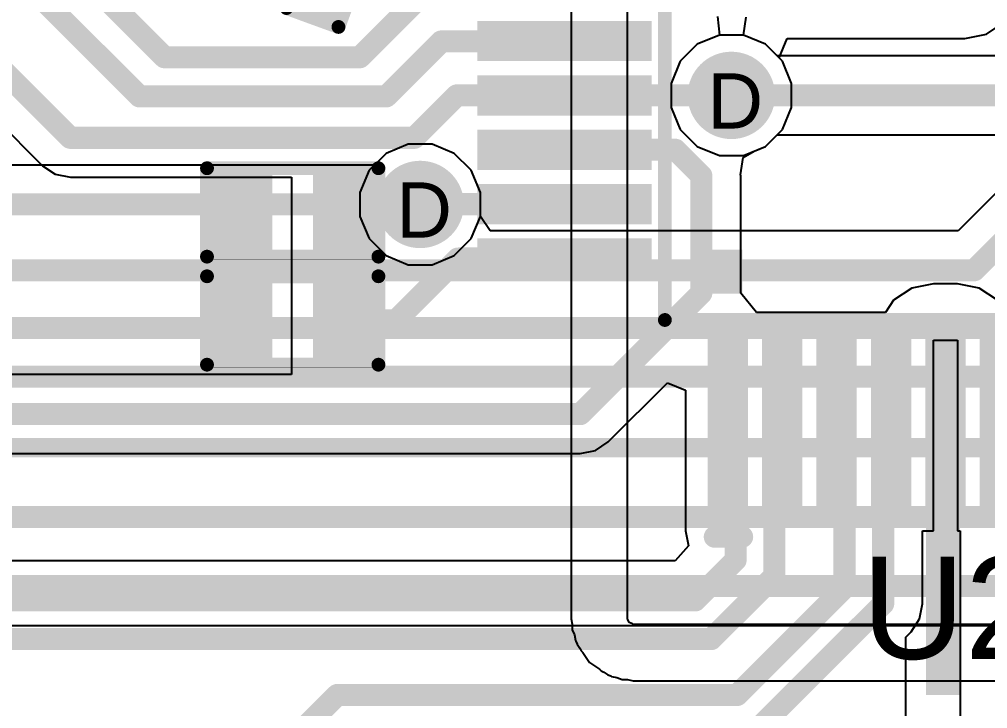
# Model space of a CAD drawing. Header units: inches. Extents: x 0 to 5032, y 0 to 5323.
# Drawn here: x 153.42 to 162.31, y 35.62 to 41.96 of the extents above; entities that cross this region are included whole.
import ezdxf

# ---------------------------------------------------------------- set-up
doc = ezdxf.new("R2010")
doc.units = ezdxf.units.IN
for name, color, linetype in [('Bottom Layer', 5, 'Continuous'), ('Bottom Solder', 6, 'Continuous'), ('Drill Drawing', 1, 'Continuous'), ('Layer 1', 16, 'Continuous'), ('Layer 2', 76, 'Continuous'), ('Top Layer', 1, 'Continuous'), ('Top Overlay', 2, 'Continuous'), ('Top Paste', 8, 'Continuous'), ('Top Solder', 216, 'Continuous'), ('Via Holes', 16, 'Continuous')]:
    doc.layers.add(name, color=color, linetype=linetype)
doc.styles.add('Arial', font='', dxfattribs={"height": 0.2})
doc.styles.get('Arial').set_extended_font_data('Arial')

# ---------------------------------------------------------------- blocks, each defined once
blk = doc.blocks.new('C___0402_41')
at = {"layer": 'Top Layer'}
for points in [[(-0.6985, -0.3175), (-0.6985, 0.3175), (-0.2413, 0.3175), (-0.2413, -0.3175)], [(0.2413, -0.3175), (0.2413, 0.3175), (0.6985, 0.3175), (0.6985, -0.3175)]]:
    blk.add_hatch(color=1, dxfattribs=at).paths.add_polyline_path(points)
at = {"layer": 'Top Paste'}
for points in [[(-0.6985, -0.3175), (-0.6985, 0.3175), (-0.2413, 0.3175), (-0.2413, -0.3175)], [(0.2413, -0.3175), (0.2413, 0.3175), (0.6985, 0.3175), (0.6985, -0.3175)]]:
    blk.add_hatch(color=8, dxfattribs=at).paths.add_polyline_path(points)
at = {"layer": 'Top Solder'}
for points in [[(-0.7585, -0.3775), (-0.7585, 0.3775), (-0.1813, 0.3775), (-0.1813, -0.3775)], [(0.1813, -0.3775), (0.1813, 0.3775), (0.7585, 0.3775), (0.7585, -0.3775)]]:
    blk.add_hatch(color=216, dxfattribs=at).paths.add_polyline_path(points)
at = {"layer": 'Top Overlay'}
for points in [[(-0.7874, -0.4064, 0.127, 0.127, 0), (-0.7874, 0.4064, 0.127, 0.127, 0)], [(-0.7874, 0.4064, 0.127, 0.127, 0), (-0.2794, 0.4064, 0.127, 0.127, 0)], [(0.2794, 0.4064, 0.127, 0.127, 0), (0.7874, 0.4064, 0.127, 0.127, 0)], [(0.7874, -0.4064, 0.127, 0.127, 0), (0.7874, 0.4064, 0.127, 0.127, 0)], [(-0.7874, -0.4064, 0.127, 0.127, 0), (-0.2794, -0.4064, 0.127, 0.127, 0)], [(0.2794, -0.4064, 0.127, 0.127, 0), (0.7874, -0.4064, 0.127, 0.127, 0)]]:
    blk.add_lwpolyline(points, format="xyseb", dxfattribs=at)
for points in [[(-0.8191, 0.4064, 0.0635, 0.0635, 1), (-0.7556, 0.4064, 0.0635, 0.0635, 1)], [(-0.8191, 0.4064, 0.0635, 0.0635, 1), (-0.7556, 0.4064, 0.0635, 0.0635, 1)], [(-0.3111, 0.4064, 0.0635, 0.0635, 1), (-0.2476, 0.4064, 0.0635, 0.0635, 1)], [(0.2476, 0.4064, 0.0635, 0.0635, 1), (0.3111, 0.4064, 0.0635, 0.0635, 1)], [(0.7556, 0.4064, 0.0635, 0.0635, 1), (0.8191, 0.4064, 0.0635, 0.0635, 1)], [(0.7556, 0.4064, 0.0635, 0.0635, 1), (0.8191, 0.4064, 0.0635, 0.0635, 1)], [(-0.8191, -0.4064, 0.0635, 0.0635, 1), (-0.7556, -0.4064, 0.0635, 0.0635, 1)], [(-0.8191, -0.4064, 0.0635, 0.0635, 1), (-0.7556, -0.4064, 0.0635, 0.0635, 1)], [(-0.3111, -0.4064, 0.0635, 0.0635, 1), (-0.2476, -0.4064, 0.0635, 0.0635, 1)], [(0.2476, -0.4064, 0.0635, 0.0635, 1), (0.3111, -0.4064, 0.0635, 0.0635, 1)], [(0.7556, -0.4064, 0.0635, 0.0635, 1), (0.8191, -0.4064, 0.0635, 0.0635, 1)], [(0.7556, -0.4064, 0.0635, 0.0635, 1), (0.8191, -0.4064, 0.0635, 0.0635, 1)]]:
    blk.add_lwpolyline(points, format="xyseb", close=True, dxfattribs=at)
blk = doc.blocks.new('R___0402_91')
at = {"layer": 'Top Layer'}
for points in [[(-0.6985, -0.3175), (-0.6985, 0.3175), (-0.2413, 0.3175), (-0.2413, -0.3175)], [(0.2413, -0.3175), (0.2413, 0.3175), (0.6985, 0.3175), (0.6985, -0.3175)]]:
    blk.add_hatch(color=1, dxfattribs=at).paths.add_polyline_path(points)
at = {"layer": 'Top Paste'}
for points in [[(-0.6985, -0.3175), (-0.6985, 0.3175), (-0.2413, 0.3175), (-0.2413, -0.3175)], [(0.2413, -0.3175), (0.2413, 0.3175), (0.6985, 0.3175), (0.6985, -0.3175)]]:
    blk.add_hatch(color=8, dxfattribs=at).paths.add_polyline_path(points)
at = {"layer": 'Top Solder'}
for points in [[(-0.7535, -0.3725), (-0.7535, 0.3725), (-0.1863, 0.3725), (-0.1863, -0.3725)], [(0.1863, -0.3725), (0.1863, 0.3725), (0.7535, 0.3725), (0.7535, -0.3725)]]:
    blk.add_hatch(color=216, dxfattribs=at).paths.add_polyline_path(points)
at = {"layer": 'Top Overlay'}
for points in [[(-0.7874, -0.4064, 0.127, 0.127, 0), (-0.7874, 0.4064, 0.127, 0.127, 0)], [(-0.7874, 0.4064, 0.127, 0.127, 0), (0.7874, 0.4064, 0.127, 0.127, 0)], [(0.7874, -0.4064, 0.127, 0.127, 0), (0.7874, 0.4064, 0.127, 0.127, 0)], [(-0.7874, -0.4064, 0.127, 0.127, 0), (0.7874, -0.4064, 0.127, 0.127, 0)], [(-0.8128, -0.4318, 0.00323, 0.00323, 0), (0.8128, -0.4318, 0.00323, 0.00323, 0)]]:
    blk.add_lwpolyline(points, format="xyseb", dxfattribs=at)
for points in [[(-0.8191, 0.4064, 0.0635, 0.0635, 1), (-0.7556, 0.4064, 0.0635, 0.0635, 1)], [(-0.8191, 0.4064, 0.0635, 0.0635, 1), (-0.7556, 0.4064, 0.0635, 0.0635, 1)], [(0.7556, 0.4064, 0.0635, 0.0635, 1), (0.8191, 0.4064, 0.0635, 0.0635, 1)], [(0.7556, 0.4064, 0.0635, 0.0635, 1), (0.8191, 0.4064, 0.0635, 0.0635, 1)], [(-0.8191, -0.4064, 0.0635, 0.0635, 1), (-0.7556, -0.4064, 0.0635, 0.0635, 1)], [(-0.8191, -0.4064, 0.0635, 0.0635, 1), (-0.7556, -0.4064, 0.0635, 0.0635, 1)], [(0.7556, -0.4064, 0.0635, 0.0635, 1), (0.8191, -0.4064, 0.0635, 0.0635, 1)], [(0.7556, -0.4064, 0.0635, 0.0635, 1), (0.8191, -0.4064, 0.0635, 0.0635, 1)], [(-0.8136, -0.4318, 0.00161, 0.00161, 1), (-0.812, -0.4318, 0.00161, 0.00161, 1)], [(0.812, -0.4318, 0.00161, 0.00161, 1), (0.8136, -0.4318, 0.00161, 0.00161, 1)]]:
    blk.add_lwpolyline(points, format="xyseb", close=True, dxfattribs=at)
blk = doc.blocks.new('R___0402_93')
at = {"layer": 'Top Layer'}
for points in [[(-0.6985, -0.3175), (-0.6985, 0.3175), (-0.2413, 0.3175), (-0.2413, -0.3175)], [(0.2413, -0.3175), (0.2413, 0.3175), (0.6985, 0.3175), (0.6985, -0.3175)]]:
    blk.add_hatch(color=1, dxfattribs=at).paths.add_polyline_path(points)
at = {"layer": 'Top Paste'}
for points in [[(-0.6985, -0.3175), (-0.6985, 0.3175), (-0.2413, 0.3175), (-0.2413, -0.3175)], [(0.2413, -0.3175), (0.2413, 0.3175), (0.6985, 0.3175), (0.6985, -0.3175)]]:
    blk.add_hatch(color=8, dxfattribs=at).paths.add_polyline_path(points)
at = {"layer": 'Top Solder'}
for points in [[(-0.7535, -0.3725), (-0.7535, 0.3725), (-0.1863, 0.3725), (-0.1863, -0.3725)], [(0.1863, -0.3725), (0.1863, 0.3725), (0.7535, 0.3725), (0.7535, -0.3725)]]:
    blk.add_hatch(color=216, dxfattribs=at).paths.add_polyline_path(points)
at = {"layer": 'Top Overlay'}
for points in [[(-0.7874, -0.4064, 0.127, 0.127, 0), (-0.7874, 0.4064, 0.127, 0.127, 0)], [(-0.7874, 0.4064, 0.127, 0.127, 0), (0.7874, 0.4064, 0.127, 0.127, 0)], [(0.7874, -0.4064, 0.127, 0.127, 0), (0.7874, 0.4064, 0.127, 0.127, 0)], [(-0.7874, -0.4064, 0.127, 0.127, 0), (0.7874, -0.4064, 0.127, 0.127, 0)], [(-0.8128, -0.4318, 0.00323, 0.00323, 0), (0.8128, -0.4318, 0.00323, 0.00323, 0)]]:
    blk.add_lwpolyline(points, format="xyseb", dxfattribs=at)
for points in [[(-0.8191, 0.4064, 0.0635, 0.0635, 1), (-0.7556, 0.4064, 0.0635, 0.0635, 1)], [(-0.8191, 0.4064, 0.0635, 0.0635, 1), (-0.7556, 0.4064, 0.0635, 0.0635, 1)], [(0.7556, 0.4064, 0.0635, 0.0635, 1), (0.8191, 0.4064, 0.0635, 0.0635, 1)], [(0.7556, 0.4064, 0.0635, 0.0635, 1), (0.8191, 0.4064, 0.0635, 0.0635, 1)], [(-0.8191, -0.4064, 0.0635, 0.0635, 1), (-0.7556, -0.4064, 0.0635, 0.0635, 1)], [(-0.8191, -0.4064, 0.0635, 0.0635, 1), (-0.7556, -0.4064, 0.0635, 0.0635, 1)], [(0.7556, -0.4064, 0.0635, 0.0635, 1), (0.8191, -0.4064, 0.0635, 0.0635, 1)], [(0.7556, -0.4064, 0.0635, 0.0635, 1), (0.8191, -0.4064, 0.0635, 0.0635, 1)], [(-0.8136, -0.4318, 0.00161, 0.00161, 1), (-0.812, -0.4318, 0.00161, 0.00161, 1)], [(0.812, -0.4318, 0.00161, 0.00161, 1), (0.8136, -0.4318, 0.00161, 0.00161, 1)]]:
    blk.add_lwpolyline(points, format="xyseb", close=True, dxfattribs=at)
blk = doc.blocks.new('48_LQFP__7_7__120')
at = {"layer": 'Top Layer'}
for points in [[(-2.615, 4.9999), (-2.615, 3.4999), (-2.885, 3.4999), (-2.885, 4.9999)], [(-2.1149, 5), (-2.1149, 3.5), (-2.3849, 3.5), (-2.3849, 5)], [(-1.615, 4.9999), (-1.615, 3.4999), (-1.885, 3.4999), (-1.885, 4.9999)], [(-1.1149, 5), (-1.1149, 3.5), (-1.3849, 3.5), (-1.3849, 5)], [(-0.615, 4.9999), (-0.615, 3.4999), (-0.885, 3.4999), (-0.885, 4.9999)], [(-3.4999, 2.8851), (-3.4999, 2.6151), (-4.9999, 2.6151), (-4.9999, 2.8851)], [(-3.4999, 2.3849), (-3.4999, 2.1149), (-4.9999, 2.1149), (-4.9999, 2.3849)], [(-3.4999, 1.8851), (-3.4999, 1.6151), (-4.9999, 1.6151), (-4.9999, 1.8851)], [(-3.4999, 1.3849), (-3.4999, 1.1149), (-4.9999, 1.1149), (-4.9999, 1.3849)], [(-3.4999, 0.8851), (-3.4999, 0.6151), (-4.9999, 0.6151), (-4.9999, 0.8851)], [(-3.4999, 0.3849), (-3.4999, 0.1149), (-4.9999, 0.1149), (-4.9999, 0.3849)]]:
    blk.add_hatch(color=1, dxfattribs=at).paths.add_polyline_path(points)
at = {"layer": 'Top Overlay'}
blk.add_hatch(color=2, dxfattribs=at).paths.add_polyline_path([(-3.074, 2.6162), (-2.6676, 2.6162), (-2.6676, 2.9464), (-3.074, 2.9464)])
at = {"layer": 'Top Paste'}
for points in [[(-2.615, 4.9999), (-2.615, 3.4999), (-2.885, 3.4999), (-2.885, 4.9999)], [(-2.1149, 5), (-2.1149, 3.5), (-2.3849, 3.5), (-2.3849, 5)], [(-1.615, 4.9999), (-1.615, 3.4999), (-1.885, 3.4999), (-1.885, 4.9999)], [(-1.1149, 5), (-1.1149, 3.5), (-1.3849, 3.5), (-1.3849, 5)], [(-0.615, 4.9999), (-0.615, 3.4999), (-0.885, 3.4999), (-0.885, 4.9999)], [(-3.4999, 2.8851), (-3.4999, 2.6151), (-4.9999, 2.6151), (-4.9999, 2.8851)], [(-3.4999, 2.3849), (-3.4999, 2.1149), (-4.9999, 2.1149), (-4.9999, 2.3849)], [(-3.4999, 1.8851), (-3.4999, 1.6151), (-4.9999, 1.6151), (-4.9999, 1.8851)], [(-3.4999, 1.3849), (-3.4999, 1.1149), (-4.9999, 1.1149), (-4.9999, 1.3849)], [(-3.4999, 0.8851), (-3.4999, 0.6151), (-4.9999, 0.6151), (-4.9999, 0.8851)], [(-3.4999, 0.3849), (-3.4999, 0.1149), (-4.9999, 0.1149), (-4.9999, 0.3849)]]:
    blk.add_hatch(color=8, dxfattribs=at).paths.add_polyline_path(points)
at = {"layer": 'Top Solder'}
for points in [[(-2.565, 5.0499), (-2.565, 3.4499), (-2.935, 3.4499), (-2.935, 5.0499)], [(-2.0648, 5.05), (-2.0648, 3.45), (-2.4349, 3.45), (-2.4349, 5.05)], [(-1.565, 5.0499), (-1.565, 3.4499), (-1.935, 3.4499), (-1.935, 5.0499)], [(-1.0648, 5.05), (-1.0648, 3.45), (-1.4349, 3.45), (-1.4349, 5.05)], [(-0.565, 5.0499), (-0.565, 3.4499), (-0.935, 3.4499), (-0.935, 5.0499)], [(-3.4498, 2.9351), (-3.4498, 2.5651), (-5.0499, 2.5651), (-5.0499, 2.9351)], [(-3.4498, 2.4349), (-3.4498, 2.0648), (-5.0499, 2.0648), (-5.0499, 2.4349)], [(-3.4498, 1.9351), (-3.4498, 1.5651), (-5.0499, 1.5651), (-5.0499, 1.9351)], [(-3.4498, 1.4349), (-3.4498, 1.0648), (-5.0499, 1.0648), (-5.0499, 1.4349)], [(-3.4498, 0.9351), (-3.4498, 0.5651), (-5.0499, 0.5651), (-5.0499, 0.9351)], [(-3.4498, 0.4349), (-3.4498, 0.0648), (-5.0499, 0.0648), (-5.0499, 0.4349)]]:
    blk.add_hatch(color=216, dxfattribs=at).paths.add_polyline_path(points)
at = {"layer": 'Top Overlay'}
for points in [[(-3.3147, 3.3274, 0.127, 0.127, 0), (3.3401, 3.3274, 0.127, 0.127, 0)], [(-3.3147, 3.3274, 0.127, 0.127, 0), (-3.3147, -3.302, 0.127, 0.127, 0)], [(-5.3086, 2.8702, 0.2, 0.2, 0), (-5.3086, 2.6162, 0.2, 0.2, 0)], [(-5.3086, 2.8702, 0.2, 0.2, 0), (-5.1816, 2.7432, 0.2, 0.2, 0)], [(-5.1816, 2.7432, 0.2, 0.2, 0), (-5.3086, 2.6162, 0.2, 0.2, 0)]]:
    blk.add_lwpolyline(points, format="xyseb", dxfattribs=at)
for points in [[(-3.3464, 3.3274, 0.0635, 0.0635, 1), (-3.283, 3.3274, 0.0635, 0.0635, 1)], [(-3.3464, 3.3274, 0.0635, 0.0635, 1), (-3.283, 3.3274, 0.0635, 0.0635, 1)], [(-5.3586, 2.8702, 0.1, 0.1, 1), (-5.2586, 2.8702, 0.1, 0.1, 1)], [(-5.3586, 2.8702, 0.1, 0.1, 1), (-5.2586, 2.8702, 0.1, 0.1, 1)], [(-5.2316, 2.7432, 0.1, 0.1, 1), (-5.1316, 2.7432, 0.1, 0.1, 1)], [(-5.2316, 2.7432, 0.1, 0.1, 1), (-5.1316, 2.7432, 0.1, 0.1, 1)], [(-5.3586, 2.6162, 0.1, 0.1, 1), (-5.2586, 2.6162, 0.1, 0.1, 1)], [(-5.3586, 2.6162, 0.1, 0.1, 1), (-5.2586, 2.6162, 0.1, 0.1, 1)]]:
    blk.add_lwpolyline(points, format="xyseb", close=True, dxfattribs=at)

msp = doc.modelspace()

# ---------------------------------------------------------------- hatches: boundary and pattern name
at = {"layer": 'Bottom Layer'}
h = msp.add_hatch(color=5, dxfattribs=at)
edge = h.paths.add_edge_path()
edge.add_arc((159.9577, 41.2617), 0.3, 0, 360)
h = msp.add_hatch(color=5, dxfattribs=at)
edge = h.paths.add_edge_path()
edge.add_arc((157.099, 40.259), 0.3, 0, 360)
at = {"layer": 'Bottom Solder'}
h = msp.add_hatch(color=6, dxfattribs=at)
edge = h.paths.add_edge_path()
edge.add_arc((159.9577, 41.2617), 0.4016, 0, 360)
h = msp.add_hatch(color=6, dxfattribs=at)
edge = h.paths.add_edge_path()
edge.add_arc((157.099, 40.259), 0.4016, 0, 360)
at = {"layer": 'Layer 1'}
h = msp.add_hatch(color=16, dxfattribs=at)
edge = h.paths.add_edge_path()
edge.add_arc((159.9577, 41.2617), 0.3, 0, 360)
h = msp.add_hatch(color=16, dxfattribs=at)
edge = h.paths.add_edge_path()
edge.add_arc((157.099, 40.259), 0.3, 0, 360)
at = {"layer": 'Layer 2'}
h = msp.add_hatch(color=76, dxfattribs=at)
edge = h.paths.add_edge_path()
edge.add_arc((159.9577, 41.2617), 0.3, 0, 360)
h = msp.add_hatch(color=76, dxfattribs=at)
edge = h.paths.add_edge_path()
edge.add_arc((157.099, 40.259), 0.3, 0, 360)
at = {"layer": 'Top Layer'}
h = msp.add_hatch(color=1, dxfattribs=at)
edge = h.paths.add_edge_path()
edge.add_arc((159.9577, 41.2617), 0.3, 0, 360)
h = msp.add_hatch(color=1, dxfattribs=at)
edge = h.paths.add_edge_path()
edge.add_arc((157.099, 40.259), 0.3, 0, 360)
msp.add_hatch(color=1, dxfattribs=at).paths.add_polyline_path([(161.7472, 35.749), (162.0593, 35.749), (162.0593, 39.0117), (161.7472, 39.0117)])
at = {"layer": 'Top Solder'}
h = msp.add_hatch(color=216, dxfattribs=at)
edge = h.paths.add_edge_path()
edge.add_arc((159.9577, 41.2617), 0.4016, 0, 360)
h = msp.add_hatch(color=216, dxfattribs=at)
edge = h.paths.add_edge_path()
edge.add_arc((157.099, 40.259), 0.4016, 0, 360)
at = {"layer": 'Via Holes'}
h = msp.add_hatch(color=7, dxfattribs=at)
edge = h.paths.add_edge_path()
edge.add_arc((159.9577, 41.2617), 0.15, 0, 360)
h = msp.add_hatch(color=7, dxfattribs=at)
edge = h.paths.add_edge_path()
edge.add_arc((157.099, 40.259), 0.15, 0, 360)

# ---------------------------------------------------------------- linework, layer by layer
at = {"layer": 'Bottom Layer'}
for p, q in [((159.8292, 41.9859), (159.8475, 41.8157)), ((160.0679, 41.8157), (160.095, 41.9823)), ((159.8475, 41.8157), (159.6439, 41.7313)), ((160.2715, 41.7313), (160.0679, 41.8157)), ((159.6439, 41.7313), (159.488, 41.5755)), ((160.3786, 41.6243), (160.2715, 41.7313)), ((159.488, 41.5755), (159.4037, 41.3719)), ((162.8123, 41.6243), (160.3786, 41.6243)), ((159.4037, 41.3719), (159.4037, 41.1515)), ((159.4037, 41.1515), (159.488, 40.9479)), ((159.488, 40.9479), (159.6439, 40.792)), ((160.2715, 40.792), (160.3786, 40.8991)), ((160.3786, 40.8991), (162.6901, 40.8991)), ((156.9888, 40.813), (156.7852, 40.7287)), ((157.2092, 40.813), (156.9888, 40.813)), ((157.4128, 40.7287), (157.2092, 40.813)), ((159.6439, 40.792), (159.8475, 40.7077)), ((160.0679, 40.7077), (160.2715, 40.792)), ((156.7852, 40.7287), (156.6781, 40.6216)), ((157.5687, 40.5728), (157.4128, 40.7287)), ((159.8475, 40.7077), (160.0679, 40.7077)), ((162.7581, 40.7349), (162.04, 40.0168)), ((156.6781, 40.6216), (146.3272, 40.6216)), ((157.653, 40.3692), (157.5687, 40.5728)), ((157.653, 40.1488), (157.653, 40.3692)), ((157.7412, 40.0168), (157.653, 40.1488)), ((162.04, 40.0168), (157.7412, 40.0168)), ((134.3211, 36.3877), (171.7918, 36.3877))]:
    msp.add_line(p, q, dxfattribs=at)
for points in [[(162.1902, 39.6542, 0.2032, 0.2032, 0), (165.7975, 43.2615, 0.2032, 0.2032, 0)], [(159.9577, 41.2617, 0.2032, 0.2032, 0), (162.9625, 41.2617, 0.2032, 0.2032, 0)], [(132.2921, 40.259, 0.2032, 0.2032, 0), (157.099, 40.259, 0.2032, 0.2032, 0)], [(132.3514, 39.6542, 0.2032, 0.2032, 0), (162.1902, 39.6542, 0.2032, 0.2032, 0)], [(132.4802, 39.1225, 0.2032, 0.2032, 0), (162.5552, 39.1225, 0.2032, 0.2032, 0)], [(132.7909, 38.6746, 0.2032, 0.2032, 0), (163.0217, 38.6746, 0.2032, 0.2032, 0)], [(133.3562, 38.0234, 0.1778, 0.1778, 0), (170.9603, 38.0234, 0.1778, 0.1778, 0)], [(133.9169, 37.3853, 0.2032, 0.2032, 0), (171.487, 37.3853, 0.2032, 0.2032, 0)], [(134.1709, 36.7503, 0.2032, 0.2032, 0), (171.7918, 36.7503, 0.2032, 0.2032, 0)]]:
    msp.add_lwpolyline(points, format="xyseb", dxfattribs=at)
for points in [[(159.9069, 41.2617, 0.1016, 0.1016, 1), (160.0085, 41.2617, 0.1016, 0.1016, 1)], [(157.0482, 40.259, 0.1016, 0.1016, 1), (157.1498, 40.259, 0.1016, 0.1016, 1)], [(162.1394, 39.6542, 0.1016, 0.1016, 1), (162.241, 39.6542, 0.1016, 0.1016, 1)], [(162.1394, 39.6542, 0.1016, 0.1016, 1), (162.241, 39.6542, 0.1016, 0.1016, 1)]]:
    msp.add_lwpolyline(points, format="xyseb", close=True, dxfattribs=at)
at = {"layer": 'Layer 1'}
for p, q in [((159.8475, 41.8157), (159.6439, 41.7313)), ((160.0679, 41.8157), (159.8475, 41.8157)), ((160.2715, 41.7313), (160.0679, 41.8157)), ((159.6439, 41.7313), (159.488, 41.5755)), ((160.4274, 41.5755), (160.2715, 41.7313)), ((159.488, 41.5755), (159.4037, 41.3719)), ((160.5117, 41.3719), (160.4274, 41.5755)), ((159.4037, 41.3719), (159.4037, 41.1515)), ((160.5117, 41.1515), (160.5117, 41.3719)), ((159.4037, 41.1515), (159.488, 40.9479)), ((160.4274, 40.9479), (160.5117, 41.1515)), ((159.488, 40.9479), (159.6439, 40.792)), ((160.2715, 40.792), (160.4274, 40.9479)), ((156.9888, 40.813), (156.7852, 40.7287)), ((157.2092, 40.813), (156.9888, 40.813)), ((157.4128, 40.7287), (157.2092, 40.813)), ((159.6439, 40.792), (159.8475, 40.7077)), ((160.0679, 40.7077), (160.2715, 40.792)), ((156.7852, 40.7287), (156.6293, 40.5728)), ((157.5687, 40.5728), (157.4128, 40.7287)), ((159.8475, 40.7077), (160.0679, 40.7077)), ((156.6293, 40.5728), (156.545, 40.3692)), ((157.653, 40.3692), (157.5687, 40.5728)), ((156.545, 40.3692), (156.545, 40.1488)), ((157.653, 40.1488), (157.653, 40.3692)), ((156.545, 40.1488), (156.6293, 39.9452)), ((157.5687, 39.9452), (157.653, 40.1488)), ((156.6293, 39.9452), (156.7852, 39.7893)), ((157.4128, 39.7893), (157.5687, 39.9452)), ((156.7852, 39.7893), (156.9888, 39.705)), ((157.2092, 39.705), (157.4128, 39.7893)), ((156.9888, 39.705), (157.2092, 39.705))]:
    msp.add_line(p, q, dxfattribs=at)
at = {"layer": 'Layer 2'}
for p, q in [((158.486, 44.9332), (158.486, 36.4492)), ((159.004, 36.4492), (159.004, 44.9332)), ((159.8475, 41.8157), (159.6439, 41.7313)), ((160.0679, 41.8157), (159.8475, 41.8157)), ((160.2715, 41.7313), (160.0679, 41.8157)), ((159.6439, 41.7313), (159.488, 41.5755)), ((160.4274, 41.5755), (160.2715, 41.7313)), ((159.488, 41.5755), (159.4037, 41.3719)), ((160.5117, 41.3719), (160.4274, 41.5755)), ((159.4037, 41.3719), (159.4037, 41.1515)), ((160.5117, 41.1515), (160.5117, 41.3719)), ((159.4037, 41.1515), (159.488, 40.9479)), ((160.4274, 40.9479), (160.5117, 41.1515)), ((159.488, 40.9479), (159.6439, 40.792)), ((160.2715, 40.792), (160.4274, 40.9479)), ((156.9888, 40.813), (156.7852, 40.7287)), ((157.2092, 40.813), (156.9888, 40.813)), ((157.4128, 40.7287), (157.2092, 40.813)), ((159.6439, 40.792), (159.8475, 40.7077)), ((160.0679, 40.7077), (160.2715, 40.792)), ((156.7852, 40.7287), (156.6293, 40.5728)), ((157.5687, 40.5728), (157.4128, 40.7287)), ((159.8475, 40.7077), (160.0679, 40.7077)), ((156.6293, 40.5728), (156.545, 40.3692)), ((157.653, 40.3692), (157.5687, 40.5728)), ((156.545, 40.3692), (156.545, 40.1488)), ((157.653, 40.1488), (157.653, 40.3692)), ((156.545, 40.1488), (156.6293, 39.9452)), ((157.5687, 39.9452), (157.653, 40.1488)), ((156.6293, 39.9452), (156.7852, 39.7893)), ((157.4128, 39.7893), (157.5687, 39.9452)), ((156.7852, 39.7893), (156.9888, 39.705)), ((157.2092, 39.705), (157.4128, 39.7893)), ((156.9888, 39.705), (157.2092, 39.705)), ((158.486, 36.4492), (158.496, 36.3992)), ((158.496, 36.3992), (158.496, 36.3481)), ((159.0082, 36.4429), (159.004, 36.4492)), ((159.004, 36.4492), (159.004, 36.4492)), ((159.0201, 36.4143), (159.0082, 36.4429)), ((159.0487, 36.4024), (159.0201, 36.4143)), ((159.055, 36.3982), (159.0487, 36.4024)), ((166.3192, 36.3982), (159.055, 36.3982)), ((159.055, 36.3982), (159.055, 36.3982)), ((158.496, 36.3481), (158.4961, 36.3479)), ((158.4961, 36.3479), (158.4961, 36.3476)), ((158.4961, 36.3476), (158.4961, 36.3476)), ((158.4961, 36.3476), (158.5156, 36.3008)), ((158.5156, 36.3008), (158.5255, 36.251)), ((158.5255, 36.251), (158.5297, 36.2447)), ((158.5297, 36.2447), (158.5297, 36.2446)), ((158.5297, 36.2446), (158.5415, 36.2161)), ((158.5415, 36.2161), (158.5415, 36.2161)), ((158.5415, 36.2161), (158.5416, 36.2161)), ((158.5416, 36.2161), (158.5416, 36.216)), ((158.5416, 36.216), (158.5657, 36.18)), ((158.5657, 36.18), (158.5734, 36.1614)), ((158.5734, 36.1614), (158.5776, 36.1551)), ((158.5776, 36.1551), (158.5918, 36.1409)), ((158.5918, 36.1409), (158.6538, 36.048)), ((158.6538, 36.048), (158.6538, 36.048)), ((158.6538, 36.048), (158.6538, 36.048)), ((158.6538, 36.048), (158.7468, 35.9859)), ((158.7468, 35.9859), (158.7609, 35.9718)), ((158.7609, 35.9718), (158.7673, 35.9675)), ((158.7673, 35.9675), (158.7858, 35.9599)), ((158.7858, 35.9599), (158.8219, 35.9358)), ((158.8219, 35.9358), (158.8505, 35.9239)), ((158.8505, 35.9239), (158.8568, 35.9197)), ((158.8568, 35.9197), (158.9068, 35.9097)), ((158.9068, 35.9097), (158.954, 35.8902)), ((158.954, 35.8902), (159.005, 35.8902)), ((159.005, 35.8902), (159.055, 35.8802)), ((159.055, 35.8802), (165.8012, 35.8802))]:
    msp.add_line(p, q, dxfattribs=at)
at = {"layer": 'Top Layer'}
for p, q in [((162.301, 41.8246), (162.469, 41.9369)), ((152.35, 41.8944), (153.6292, 40.6152)), ((162.1028, 41.7852), (162.301, 41.8246)), ((160.3955, 41.6074), (160.4691, 41.7852)), ((160.4691, 41.7852), (162.1028, 41.7852)), ((160.4274, 41.5755), (160.3955, 41.6074)), ((160.5117, 41.3719), (160.4274, 41.5755)), ((160.5117, 41.1515), (160.5117, 41.3719)), ((160.4274, 40.9479), (160.5117, 41.1515)), ((160.2715, 40.792), (160.4274, 40.9479)), ((160.0655, 40.6907), (160.1669, 40.7487)), ((160.1669, 40.7487), (160.2715, 40.792)), ((160.0429, 40.5299), (160.0655, 40.6907)), ((153.6292, 40.6152), (153.7468, 40.5366)), ((153.7468, 40.5366), (153.8856, 40.509)), ((153.8856, 40.509), (153.8856, 40.509)), ((153.8856, 40.509), (155.9155, 40.509)), ((155.9155, 40.509), (155.9155, 39.614)), ((160.0441, 40.5239), (160.0429, 40.5299)), ((160.0441, 39.443), (160.0441, 40.5239)), ((160.0441, 40.5239), (160.0441, 40.5239)), ((155.9155, 39.614), (155.9155, 38.6941)), ((161.8136, 39.5296), (161.6153, 39.4902)), ((162.0356, 39.5296), (161.8136, 39.5296)), ((162.2338, 39.4902), (162.0356, 39.5296)), ((160.1883, 39.2657), (160.0441, 39.443)), ((161.6153, 39.4902), (161.4473, 39.3779)), ((162.4018, 39.3779), (162.2338, 39.4902)), ((161.4473, 39.3779), (161.3723, 39.2657)), ((161.3723, 39.2657), (160.1883, 39.2657)), ((161.8136, 37.2577), (161.8136, 39.0117)), ((161.8136, 39.0117), (162.0356, 39.0117)), ((162.0356, 39.0117), (162.0356, 37.2577)), ((155.9155, 38.6941), (147.3696, 38.6941)), ((158.8265, 38.0752), (159.371, 38.6197)), ((159.371, 38.6197), (159.5353, 38.5517)), ((159.5353, 38.5517), (159.5353, 37.2577)), ((158.7088, 37.9966), (158.8265, 38.0752)), ((158.5701, 37.969), (158.7088, 37.9966)), ((147.5198, 37.969), (158.5701, 37.969)), ((158.5701, 37.969), (158.5701, 37.969)), ((159.5353, 37.2577), (159.5353, 37.2577)), ((159.5353, 37.2577), (159.5651, 37.1219)), ((161.7148, 37.2568), (161.7154, 37.2577)), ((161.7148, 36.5872), (161.7148, 37.2568)), ((161.7154, 37.2577), (161.8136, 37.2577)), ((162.0356, 37.2577), (162.0593, 37.2577)), ((162.0593, 37.2577), (162.0593, 34.3236)), ((159.5651, 37.1219), (159.4429, 36.9812)), ((159.4429, 36.9812), (148.4854, 36.9812)), ((161.6872, 36.4485), (161.7148, 36.5872)), ((161.6086, 36.3308), (161.6872, 36.4485)), ((161.5596, 36.2818), (161.6086, 36.3308)), ((161.6086, 36.3308), (161.6086, 36.3308)), ((161.5596, 34.8528), (161.5596, 36.2818))]:
    msp.add_line(p, q, dxfattribs=at)
for points in [[(153.2362, 43.1267, 0.2032, 0.2032, 0), (154.7506, 41.6123, 0.2032, 0.2032, 0)], [(153.093, 42.6797, 0.2032, 0.2032, 0), (154.5202, 41.2525, 0.2032, 0.2032, 0)], [(152.5001, 42.257, 0.2032, 0.2032, 0), (153.8856, 40.8715, 0.2032, 0.2032, 0)], [(156.5446, 41.6123, 0.2032, 0.2032, 0), (157.1939, 42.2617, 0.2032, 0.2032, 0)], [(156.788, 41.2525, 0.2032, 0.2032, 0), (157.2931, 41.7576, 0.2032, 0.2032, 0)], [(157.2931, 41.7576, 0.2032, 0.2032, 0), (158.4206, 41.7576, 0.2032, 0.2032, 0)], [(158.4206, 41.7576, 0.2032, 0.2032, 0), (158.4245, 41.7616, 0.2032, 0.2032, 0)], [(154.7506, 41.6123, 0.2032, 0.2032, 0), (156.5446, 41.6123, 0.2032, 0.2032, 0)], [(157.0459, 40.8715, 0.2032, 0.2032, 0), (157.436, 41.2617, 0.2032, 0.2032, 0)], [(157.436, 41.2617, 0.2032, 0.2032, 0), (158.4244, 41.2617, 0.2032, 0.2032, 0)], [(158.4244, 41.2617, 0.2032, 0.2032, 0), (159.9577, 41.2617, 0.2032, 0.2032, 0)], [(154.5202, 41.2525, 0.2032, 0.2032, 0), (156.788, 41.2525, 0.2032, 0.2032, 0)], [(153.8856, 40.8715, 0.2032, 0.2032, 0), (157.0459, 40.8715, 0.2032, 0.2032, 0)], [(158.4245, 40.7616, 0.2032, 0.2032, 0), (159.4439, 40.7616, 0.2032, 0.2032, 0)], [(159.4439, 40.7616, 0.2032, 0.2032, 0), (159.6815, 40.5239, 0.2032, 0.2032, 0)], [(159.6815, 39.443, 0.2032, 0.2032, 0), (159.6815, 40.5239, 0.2032, 0.2032, 0)], [(156.3981, 40.1855, 0.2032, 0.2032, 0), (156.4743, 40.2617, 0.2032, 0.2032, 0)], [(156.4743, 40.2617, 0.2032, 0.2032, 0), (158.4244, 40.2617, 0.2032, 0.2032, 0)], [(156.8764, 39.1922, 0.2032, 0.2032, 0), (157.4458, 39.7616, 0.2032, 0.2032, 0)], [(157.4458, 39.7616, 0.2032, 0.2032, 0), (158.4245, 39.7616, 0.2032, 0.2032, 0)], [(158.5701, 38.3315, 0.2032, 0.2032, 0), (159.6815, 39.443, 0.2032, 0.2032, 0)], [(156.3981, 39.1922, 0.2032, 0.2032, 0), (156.8764, 39.1922, 0.2032, 0.2032, 0)], [(147.3696, 38.3315, 0.2032, 0.2032, 0), (158.5701, 38.3315, 0.2032, 0.2032, 0)], [(159.9243, 38.2617, 0.2032, 0.2032, 0), (159.9577, 38.2283, 0.2032, 0.2032, 0)], [(160.3912, 38.2283, 0.2032, 0.2032, 0), (160.4246, 38.2617, 0.2032, 0.2032, 0)], [(160.9243, 38.2617, 0.2032, 0.2032, 0), (160.9577, 38.2283, 0.2032, 0.2032, 0)], [(161.3912, 38.2283, 0.2032, 0.2032, 0), (161.4246, 38.2617, 0.2032, 0.2032, 0)], [(159.9577, 37.4125, 0.2032, 0.2032, 0), (159.9577, 38.2283, 0.2032, 0.2032, 0)], [(160.3912, 37.4125, 0.2032, 0.2032, 0), (160.3912, 38.2283, 0.2032, 0.2032, 0)], [(160.9577, 37.4125, 0.2032, 0.2032, 0), (160.9577, 38.2283, 0.2032, 0.2032, 0)], [(161.3912, 37.4125, 0.2032, 0.2032, 0), (161.3912, 38.2283, 0.2032, 0.2032, 0)], [(159.9577, 37.4125, 0.2032, 0.2032, 0), (159.9966, 37.3736, 0.2032, 0.2032, 0)], [(159.9966, 36.9894, 0.2032, 0.2032, 0), (159.9966, 37.3736, 0.2032, 0.2032, 0)], [(160.3522, 37.3736, 0.2032, 0.2032, 0), (160.3912, 37.4125, 0.2032, 0.2032, 0)], [(160.3522, 36.8422, 0.2032, 0.2032, 0), (160.3522, 37.3736, 0.2032, 0.2032, 0)], [(160.9577, 37.4125, 0.2032, 0.2032, 0), (160.9966, 37.3736, 0.2032, 0.2032, 0)], [(160.9966, 36.7345, 0.2032, 0.2032, 0), (160.9966, 37.3736, 0.2032, 0.2032, 0)], [(161.3522, 37.3736, 0.2032, 0.2032, 0), (161.3912, 37.4125, 0.2032, 0.2032, 0)], [(161.3522, 36.5872, 0.2032, 0.2032, 0), (161.3522, 37.3736, 0.2032, 0.2032, 0)], [(159.6258, 36.6186, 0.2032, 0.2032, 0), (159.9966, 36.9894, 0.2032, 0.2032, 0)], [(159.7731, 36.263, 0.2032, 0.2032, 0), (160.3522, 36.8422, 0.2032, 0.2032, 0)], [(160.0111, 35.749, 0.2032, 0.2032, 0), (160.9966, 36.7345, 0.2032, 0.2032, 0)], [(148.4853, 36.6186, 0.2032, 0.2032, 0), (159.6258, 36.6186, 0.2032, 0.2032, 0)], [(160.1659, 35.4008, 0.2032, 0.2032, 0), (161.3522, 36.5872, 0.2032, 0.2032, 0)], [(148.6326, 36.263, 0.2032, 0.2032, 0), (159.7731, 36.263, 0.2032, 0.2032, 0)], [(154.867, 34.2782, 0.2032, 0.2032, 0), (156.3377, 35.749, 0.2032, 0.2032, 0)], [(156.3377, 35.749, 0.2032, 0.2032, 0), (160.0111, 35.749, 0.2032, 0.2032, 0)]]:
    msp.add_lwpolyline(points, format="xyseb", dxfattribs=at)
for points in [[(157.2423, 41.7576, 0.1016, 0.1016, 1), (157.3439, 41.7576, 0.1016, 0.1016, 1)], [(157.2423, 41.7576, 0.1016, 0.1016, 1), (157.3439, 41.7576, 0.1016, 0.1016, 1)], [(158.3698, 41.7576, 0.1016, 0.1016, 1), (158.4714, 41.7576, 0.1016, 0.1016, 1)], [(158.3698, 41.7576, 0.1016, 0.1016, 1), (158.4714, 41.7576, 0.1016, 0.1016, 1)], [(158.3737, 41.7616, 0.1016, 0.1016, 1), (158.4753, 41.7616, 0.1016, 0.1016, 1)], [(154.6998, 41.6123, 0.1016, 0.1016, 1), (154.8014, 41.6123, 0.1016, 0.1016, 1)], [(154.6998, 41.6123, 0.1016, 0.1016, 1), (154.8014, 41.6123, 0.1016, 0.1016, 1)], [(156.4938, 41.6123, 0.1016, 0.1016, 1), (156.5954, 41.6123, 0.1016, 0.1016, 1)], [(156.4938, 41.6123, 0.1016, 0.1016, 1), (156.5954, 41.6123, 0.1016, 0.1016, 1)], [(157.3852, 41.2617, 0.1016, 0.1016, 1), (157.4868, 41.2617, 0.1016, 0.1016, 1)], [(157.3852, 41.2617, 0.1016, 0.1016, 1), (157.4868, 41.2617, 0.1016, 0.1016, 1)], [(158.3736, 41.2617, 0.1016, 0.1016, 1), (158.4752, 41.2617, 0.1016, 0.1016, 1)], [(158.3736, 41.2617, 0.1016, 0.1016, 1), (158.4752, 41.2617, 0.1016, 0.1016, 1)], [(159.9069, 41.2617, 0.1016, 0.1016, 1), (160.0085, 41.2617, 0.1016, 0.1016, 1)], [(154.4694, 41.2525, 0.1016, 0.1016, 1), (154.571, 41.2525, 0.1016, 0.1016, 1)], [(154.4694, 41.2525, 0.1016, 0.1016, 1), (154.571, 41.2525, 0.1016, 0.1016, 1)], [(156.7372, 41.2525, 0.1016, 0.1016, 1), (156.8388, 41.2525, 0.1016, 0.1016, 1)], [(156.7372, 41.2525, 0.1016, 0.1016, 1), (156.8388, 41.2525, 0.1016, 0.1016, 1)], [(153.8348, 40.8715, 0.1016, 0.1016, 1), (153.9364, 40.8715, 0.1016, 0.1016, 1)], [(153.8348, 40.8715, 0.1016, 0.1016, 1), (153.9364, 40.8715, 0.1016, 0.1016, 1)], [(156.9951, 40.8715, 0.1016, 0.1016, 1), (157.0967, 40.8715, 0.1016, 0.1016, 1)], [(156.9951, 40.8715, 0.1016, 0.1016, 1), (157.0967, 40.8715, 0.1016, 0.1016, 1)], [(158.3737, 40.7616, 0.1016, 0.1016, 1), (158.4753, 40.7616, 0.1016, 0.1016, 1)], [(159.3931, 40.7616, 0.1016, 0.1016, 1), (159.4947, 40.7616, 0.1016, 0.1016, 1)], [(159.3931, 40.7616, 0.1016, 0.1016, 1), (159.4947, 40.7616, 0.1016, 0.1016, 1)], [(159.6307, 40.5239, 0.1016, 0.1016, 1), (159.7323, 40.5239, 0.1016, 0.1016, 1)], [(159.6307, 40.5239, 0.1016, 0.1016, 1), (159.7323, 40.5239, 0.1016, 0.1016, 1)], [(156.4235, 40.2617, 0.1016, 0.1016, 1), (156.5251, 40.2617, 0.1016, 0.1016, 1)], [(156.4235, 40.2617, 0.1016, 0.1016, 1), (156.5251, 40.2617, 0.1016, 0.1016, 1)], [(158.3736, 40.2617, 0.1016, 0.1016, 1), (158.4752, 40.2617, 0.1016, 0.1016, 1)], [(156.3473, 40.1855, 0.1016, 0.1016, 1), (156.4489, 40.1855, 0.1016, 0.1016, 1)], [(157.395, 39.7616, 0.1016, 0.1016, 1), (157.4966, 39.7616, 0.1016, 0.1016, 1)], [(157.395, 39.7616, 0.1016, 0.1016, 1), (157.4966, 39.7616, 0.1016, 0.1016, 1)], [(158.3737, 39.7616, 0.1016, 0.1016, 1), (158.4753, 39.7616, 0.1016, 0.1016, 1)], [(159.6307, 39.443, 0.1016, 0.1016, 1), (159.7323, 39.443, 0.1016, 0.1016, 1)], [(159.6307, 39.443, 0.1016, 0.1016, 1), (159.7323, 39.443, 0.1016, 0.1016, 1)], [(156.3473, 39.1922, 0.1016, 0.1016, 1), (156.4489, 39.1922, 0.1016, 0.1016, 1)], [(156.8256, 39.1922, 0.1016, 0.1016, 1), (156.9272, 39.1922, 0.1016, 0.1016, 1)], [(156.8256, 39.1922, 0.1016, 0.1016, 1), (156.9272, 39.1922, 0.1016, 0.1016, 1)], [(158.5193, 38.3315, 0.1016, 0.1016, 1), (158.6209, 38.3315, 0.1016, 0.1016, 1)], [(158.5193, 38.3315, 0.1016, 0.1016, 1), (158.6209, 38.3315, 0.1016, 0.1016, 1)], [(159.8735, 38.2617, 0.1016, 0.1016, 1), (159.9751, 38.2617, 0.1016, 0.1016, 1)], [(160.3738, 38.2617, 0.1016, 0.1016, 1), (160.4754, 38.2617, 0.1016, 0.1016, 1)], [(160.8735, 38.2617, 0.1016, 0.1016, 1), (160.9751, 38.2617, 0.1016, 0.1016, 1)], [(161.3738, 38.2617, 0.1016, 0.1016, 1), (161.4754, 38.2617, 0.1016, 0.1016, 1)], [(159.9069, 38.2283, 0.1016, 0.1016, 1), (160.0085, 38.2283, 0.1016, 0.1016, 1)], [(159.9069, 38.2283, 0.1016, 0.1016, 1), (160.0085, 38.2283, 0.1016, 0.1016, 1)], [(160.3404, 38.2283, 0.1016, 0.1016, 1), (160.442, 38.2283, 0.1016, 0.1016, 1)], [(160.3404, 38.2283, 0.1016, 0.1016, 1), (160.442, 38.2283, 0.1016, 0.1016, 1)], [(160.9069, 38.2283, 0.1016, 0.1016, 1), (161.0085, 38.2283, 0.1016, 0.1016, 1)], [(160.9069, 38.2283, 0.1016, 0.1016, 1), (161.0085, 38.2283, 0.1016, 0.1016, 1)], [(161.3404, 38.2283, 0.1016, 0.1016, 1), (161.442, 38.2283, 0.1016, 0.1016, 1)], [(161.3404, 38.2283, 0.1016, 0.1016, 1), (161.442, 38.2283, 0.1016, 0.1016, 1)], [(159.9069, 37.4125, 0.1016, 0.1016, 1), (160.0085, 37.4125, 0.1016, 0.1016, 1)], [(159.9069, 37.4125, 0.1016, 0.1016, 1), (160.0085, 37.4125, 0.1016, 0.1016, 1)], [(159.9458, 37.3736, 0.1016, 0.1016, 1), (160.0474, 37.3736, 0.1016, 0.1016, 1)], [(159.9458, 37.3736, 0.1016, 0.1016, 1), (160.0474, 37.3736, 0.1016, 0.1016, 1)], [(160.3014, 37.3736, 0.1016, 0.1016, 1), (160.403, 37.3736, 0.1016, 0.1016, 1)], [(160.3014, 37.3736, 0.1016, 0.1016, 1), (160.403, 37.3736, 0.1016, 0.1016, 1)], [(160.3404, 37.4125, 0.1016, 0.1016, 1), (160.442, 37.4125, 0.1016, 0.1016, 1)], [(160.3404, 37.4125, 0.1016, 0.1016, 1), (160.442, 37.4125, 0.1016, 0.1016, 1)], [(160.9069, 37.4125, 0.1016, 0.1016, 1), (161.0085, 37.4125, 0.1016, 0.1016, 1)], [(160.9069, 37.4125, 0.1016, 0.1016, 1), (161.0085, 37.4125, 0.1016, 0.1016, 1)], [(160.9458, 37.3736, 0.1016, 0.1016, 1), (161.0474, 37.3736, 0.1016, 0.1016, 1)], [(160.9458, 37.3736, 0.1016, 0.1016, 1), (161.0474, 37.3736, 0.1016, 0.1016, 1)], [(161.3014, 37.3736, 0.1016, 0.1016, 1), (161.403, 37.3736, 0.1016, 0.1016, 1)], [(161.3014, 37.3736, 0.1016, 0.1016, 1), (161.403, 37.3736, 0.1016, 0.1016, 1)], [(161.3404, 37.4125, 0.1016, 0.1016, 1), (161.442, 37.4125, 0.1016, 0.1016, 1)], [(161.3404, 37.4125, 0.1016, 0.1016, 1), (161.442, 37.4125, 0.1016, 0.1016, 1)], [(159.9458, 36.9894, 0.1016, 0.1016, 1), (160.0474, 36.9894, 0.1016, 0.1016, 1)], [(159.9458, 36.9894, 0.1016, 0.1016, 1), (160.0474, 36.9894, 0.1016, 0.1016, 1)], [(160.3014, 36.8422, 0.1016, 0.1016, 1), (160.403, 36.8422, 0.1016, 0.1016, 1)], [(160.3014, 36.8422, 0.1016, 0.1016, 1), (160.403, 36.8422, 0.1016, 0.1016, 1)], [(160.9458, 36.7345, 0.1016, 0.1016, 1), (161.0474, 36.7345, 0.1016, 0.1016, 1)], [(160.9458, 36.7345, 0.1016, 0.1016, 1), (161.0474, 36.7345, 0.1016, 0.1016, 1)], [(159.575, 36.6186, 0.1016, 0.1016, 1), (159.6766, 36.6186, 0.1016, 0.1016, 1)], [(159.575, 36.6186, 0.1016, 0.1016, 1), (159.6766, 36.6186, 0.1016, 0.1016, 1)], [(161.3014, 36.5872, 0.1016, 0.1016, 1), (161.403, 36.5872, 0.1016, 0.1016, 1)], [(161.3014, 36.5872, 0.1016, 0.1016, 1), (161.403, 36.5872, 0.1016, 0.1016, 1)], [(159.7223, 36.263, 0.1016, 0.1016, 1), (159.8239, 36.263, 0.1016, 0.1016, 1)], [(159.7223, 36.263, 0.1016, 0.1016, 1), (159.8239, 36.263, 0.1016, 0.1016, 1)], [(156.2869, 35.749, 0.1016, 0.1016, 1), (156.3885, 35.749, 0.1016, 0.1016, 1)], [(156.2869, 35.749, 0.1016, 0.1016, 1), (156.3885, 35.749, 0.1016, 0.1016, 1)], [(159.9603, 35.749, 0.1016, 0.1016, 1), (160.0619, 35.749, 0.1016, 0.1016, 1)], [(159.9603, 35.749, 0.1016, 0.1016, 1), (160.0619, 35.749, 0.1016, 0.1016, 1)]]:
    msp.add_lwpolyline(points, format="xyseb", close=True, dxfattribs=at)

# ---------------------------------------------------------------- block references
for name, p, rotation in [('48_LQFP__7_7__120', (162.6744, 42.5115), 90), ('C___0402_41', (155.7475, 42.542), 340)]:
    msp.add_blockref(name, p, dxfattribs=dict(rotation=rotation))
for name, p in [('R___0402_93', (155.9282, 40.1855)), ('R___0402_91', (155.9282, 39.1922))]:
    msp.add_blockref(name, p)

# ---------------------------------------------------------------- texts
at = {"layer": 'Drill Drawing', "style": 'Arial'}
for p in [(159.7376, 40.957), (156.8789, 39.9543)]:
    msp.add_text('D', height=0.508, dxfattribs=at).set_placement(p)
at = {"layer": 'Top Overlay', "style": 'Arial'}
msp.add_text('U20', height=0.9398, dxfattribs=at).set_placement((161.1549, 36.0809))

doc.saveas('drawing.dxf')
